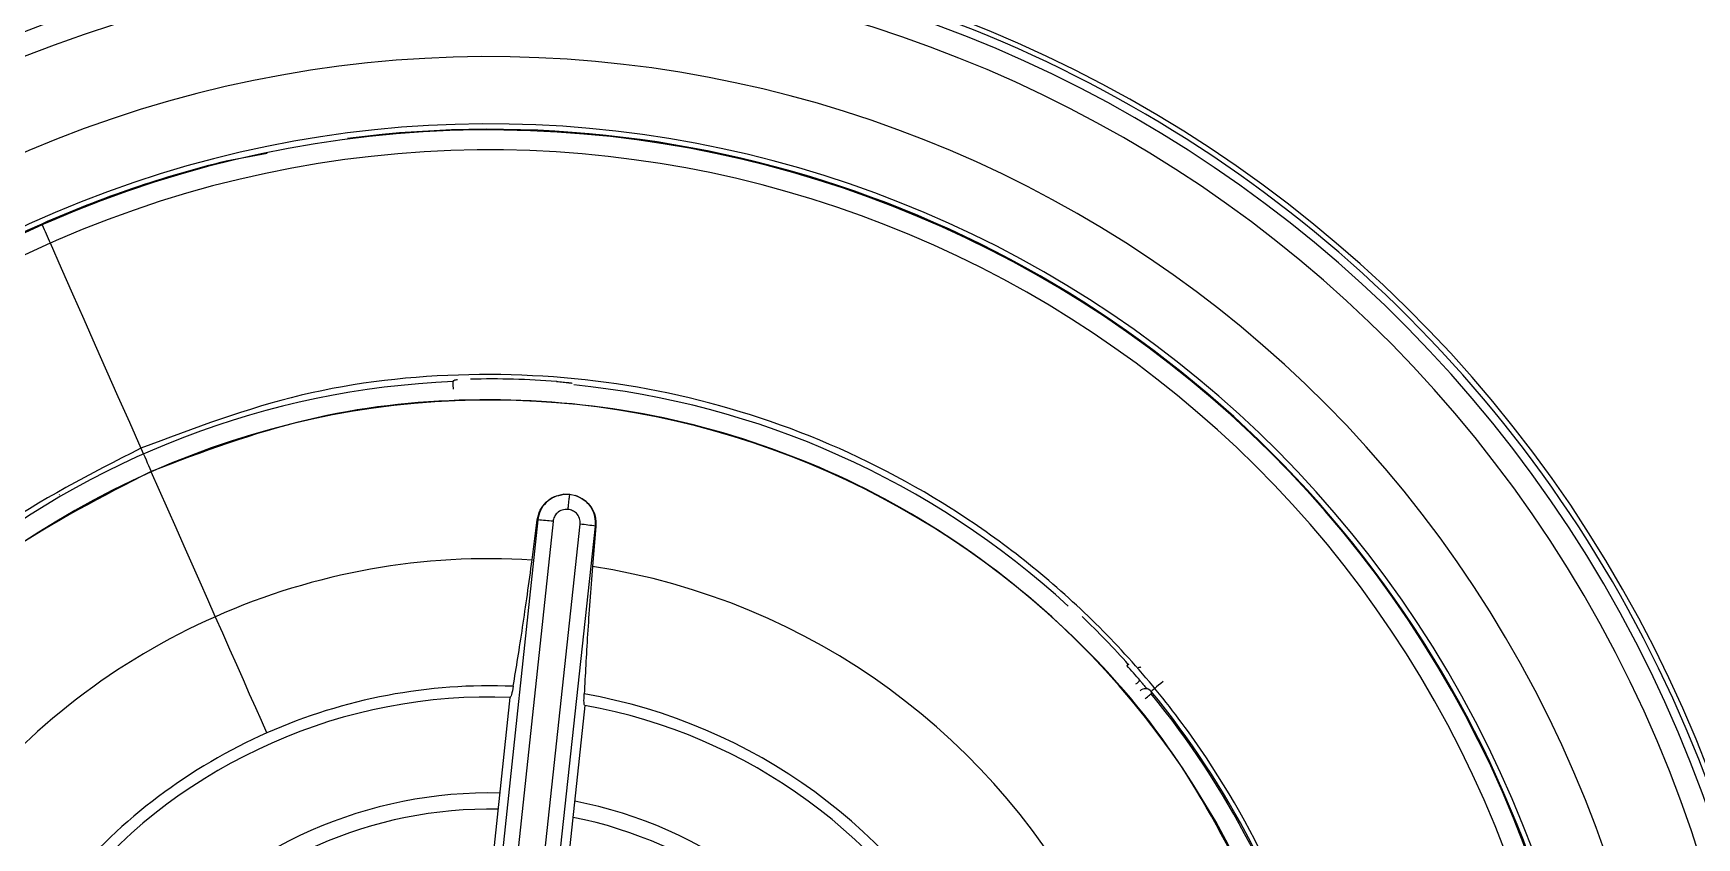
# Model space of a CAD drawing. Extents: x 939 to 1039, y 781 to 934.
# Drawn here: x 953.575 to 954.85, y 854.284 to 854.901 of the extents above; entities that cross this region are included whole.
import ezdxf

# ---------------------------------------------------------------- set-up
doc = ezdxf.new("R2010")
doc.units = 0
doc.header["$MEASUREMENT"] = 0
doc.layers.add('1', color=4, linetype='Continuous')

# ---------------------------------------------------------------- blocks, each defined once
blk = doc.blocks.new('Envoy')
at = {"layer": '1', "color": 3, "linetype": 'Continuous', "lineweight": 25}
for p, q in [((15.0692, 55.6284), (15.1006, 55.6342)), ((14.9278, 55.5801), (14.9281, 55.5794)), ((14.9415, 55.3725), (14.9413, 55.3727)), ((15.328, 55.3729), (15.3325, 55.3729)), ((15.3325, 55.3729), (15.337, 55.3719)), ((15.308, 55.3533), (15.2625, 54.9257)), ((15.3198, 55.3522), (15.2743, 54.9246)), ((15.2943, 54.9225), (15.3406, 55.35)), ((15.3037, 55.3227), (15.3077, 55.3533)), ((15.306, 54.921), (15.3523, 55.3485)), ((15.308, 55.3533), (15.3077, 55.3533)), ((15.3526, 55.3485), (15.35, 55.3176)), ((15.3526, 55.3485), (15.3523, 55.3485)), ((15.761, 55.2425), (15.7609, 55.2424)), ((15.7687, 55.24), (15.7688, 55.2401)), ((15.2605, 54.9708), (15.287, 55.2173)), ((15.3441, 55.2111), (15.3175, 54.9645))]:
    blk.add_line(p, q, dxfattribs=at)
at = {"layer": '1', "color": 3, "linetype": 'Continuous', "lineweight": 25, "flags": 128}
for points in [[(14.9342, 55.5655), (14.9428, 55.5461), (14.9515, 55.5266), (14.9601, 55.507), (14.9688, 55.4873), (14.9775, 55.4676), (14.9863, 55.4479), (14.9951, 55.4281), (15.0038, 55.4082)], [(15.2431, 55.4594), (15.2438, 55.4601), (15.2444, 55.4606)], [(15.2434, 55.4535), (15.2434, 55.4546), (15.2433, 55.4557), (15.2433, 55.4567), (15.2432, 55.4576), (15.2432, 55.4583), (15.2432, 55.4589), (15.2432, 55.4592), (15.2431, 55.4594)], [(15.0609, 55.2792), (15.0551, 55.2923), (15.0492, 55.3057), (15.0432, 55.3194), (15.037, 55.3332), (15.0308, 55.3473), (15.0245, 55.3615), (15.0182, 55.3758), (15.0118, 55.3902)], [(15.1004, 55.1902), (15.0962, 55.1995), (15.0919, 55.2093), (15.0872, 55.2198), (15.0824, 55.2308), (15.0773, 55.2422), (15.072, 55.2541), (15.0666, 55.2665), (15.0609, 55.2792)], [(15.7701, 55.2406), (15.7701, 55.2406), (15.7688, 55.2401)], [(15.7736, 55.2164), (15.7744, 55.2171), (15.7753, 55.2178), (15.7761, 55.2185), (15.7768, 55.219), (15.7773, 55.2195), (15.7778, 55.2198), (15.778, 55.2201), (15.7781, 55.2201)], [(15.7782, 55.2219), (15.7782, 55.2209), (15.7781, 55.2201)], [(15.7873, 55.2294), (15.7856, 55.228), (15.7839, 55.2266), (15.7823, 55.2253), (15.7809, 55.2242), (15.7798, 55.2232), (15.779, 55.2225), (15.7784, 55.2221), (15.7782, 55.2219)]]:
    blk.add_lwpolyline(points, dxfattribs=at)
at = {"layer": '1', "color": 3, "linetype": 'Continuous', "lineweight": 25}
for centre, radius, start, end in [((15.2712, 54.8042), 0.9961, 27.4071, 117.4071), ((15.2712, 54.8042), 0.9895, 297.4071, 117.4071), ((15.2712, 54.8042), 1, 293.8743, 113.8743), ((15.2712, 54.8042), 0.972, 297.4071, 117.4071), ((15.2712, 54.8042), 1, 113.8743, 293.8743), ((15.2712, 54.8042), 0.9039, 297.7507, 117.4071), ((15.2712, 54.8042), 0.9895, 117.4071, 297.4071), ((15.2712, 54.8042), 0.972, 117.4071, 297.4071), ((15.2712, 54.8042), 0.8524, 297.7507, 117.4071), ((15.2712, 54.8042), 0.8484, 343.7663, 97.3824), ((15.2712, 54.8042), 0.8477, 293.8743, 113.5195), ((15.2712, 54.8042), 0.8484, 103.7663, 113.8743), ((15.2712, 54.8042), 0.8324, 293.8743, 113.5195), ((15.2712, 54.8042), 0.9039, 117.7507, 297.4071), ((15.2712, 54.8042), 0.8484, 113.8743, 217.3824), ((15.2712, 54.8042), 0.8477, 113.8743, 293.5195), ((15.2712, 54.8042), 0.8477, 113.5195, 113.8743), ((28.2715, 61.4782), 14.5891, 203.84913, 203.90885), ((15.2712, 54.8042), 0.8324, 113.8743, 293.5195), ((15.2712, 54.8042), 0.8324, 113.5195, 113.8743), ((15.2712, 54.8042), 0.8524, 117.7507, 297.4071), ((15.2712, 54.8042), 0.6571, 85.5197, 91.2938), ((15.2712, 54.8042), 0.6557, 92.4486, 129.3648), ((15.2712, 54.8042), 0.6557, 47.4486, 84.3648), ((15.2712, 54.8042), 0.6408, 23.8743, 113.8743), ((22.0497, 58.516), 7.7008, 203.80162, 203.94566), ((15.2712, 54.8042), 0.6408, 113.8743, 203.8743), ((15.2969, 55.1626), 0.191, 83.1061, 86.6454), ((15.3228, 55.1598), 0.191, 81.1021, 84.6422), ((15.2712, 54.8042), 0.5194, 86.407, 113.8743), ((15.2712, 54.8042), 0.5194, 26.4069, 81.2677), ((15.2712, 54.8042), 0.5194, 113.8743, 141.2678), ((15.2712, 54.8042), 0.6571, 41.8206, 46.2938), ((15.2712, 54.8042), 0.9961, 297.4071, 27.4071), ((15.2712, 54.8042), 0.6557, 40.5197, 41.8573), ((15.2712, 54.8042), 0.422, 87.5485, 113.8743), ((15.2712, 54.8042), 0.422, 27.5486, 80.1091), ((17.7779, 52.8776), 3.0932, 130.4836, 130.5673), ((15.7737, 55.2181), 0.00591, 39.5028, 133.3815), ((15.2712, 54.8042), 0.6557, 15.2992, 39.3648), ((15.2712, 54.8042), 0.6569, 15.1728, 39.4794), ((15.2712, 54.8042), 0.4134, 87.8113, 139.8448), ((15.2712, 54.8042), 0.4134, 27.8154, 79.8448), ((15.2712, 54.8042), 0.422, 113.8743, 140.1091), ((15.2712, 54.8042), 0.3399, 88.6629, 138.9132), ((15.2712, 54.8042), 0.3275, 88.8451, 138.7201), ((15.2712, 54.8042), 0.3399, 28.6629, 78.9327), ((15.2712, 54.8042), 0.3275, 28.8451, 78.7461)]:
    blk.add_arc(centre, radius, start, end, dxfattribs=at)
for points, knots in [([(15.8898, 56.3014), (15.9538, 56.2726), (16.0821, 56.215), (16.2583, 56.0981), (16.419, 55.9613), (16.5597, 55.8042), (16.6806, 55.6311), (16.741, 55.5044), (16.7711, 55.4411)], [0, 0, 0, 0, 0.1665169, 0.333794, 0.5003962, 0.6668511, 0.8335413, 1, 1, 1, 1]), ([(15.5385, 54.2003), (15.577, 54.22), (15.6541, 54.2595), (15.7522, 54.3459), (15.8326, 54.4482), (15.8912, 54.5647), (15.9261, 54.6902), (15.9357, 54.8202), (15.9198, 54.9495), (15.879, 55.0733), (15.8149, 55.1867), (15.7298, 55.2854), (15.6271, 55.3657), (15.5108, 55.4243), (15.3851, 55.4592), (15.2553, 55.4685), (15.1254, 55.454), (15.0444, 55.4235), (15.0038, 55.4082)], [0, 0, 0, 0, 0.0625, 0.125, 0.1875, 0.25, 0.3125, 0.375, 0.4375, 0.5, 0.5625, 0.625, 0.6875, 0.75, 0.8125, 0.875001, 0.9375, 1, 1, 1, 1]), ([(15.2444, 55.4606), (15.2445, 55.4607), (15.2447, 55.4607), (15.2462, 55.4608), (15.2465, 55.4608)], [0, 0, 0, 0, 0.748506, 1, 1, 1, 1]), ([(15.3225, 55.4594), (15.3242, 55.4592), (15.3275, 55.4589), (15.331, 55.4586), (15.3321, 55.4584), (15.3323, 55.4584)], [0, 0, 0, 0, 0.428646, 0.875246, 1, 1, 1, 1]), ([(15.3323, 55.4584), (15.3328, 55.4584), (15.3341, 55.4582), (15.3343, 55.4581), (15.3344, 55.4581)], [0, 0, 0, 0, 0.403083, 1, 1, 1, 1]), ([(15.8574, 55.0637), (15.8383, 55.1011), (15.7999, 55.1759), (15.7161, 55.2712), (15.6168, 55.3492), (15.5037, 55.4061), (15.3818, 55.44), (15.2558, 55.449), (15.1297, 55.4349), (15.051, 55.4053), (15.0117, 55.3905)], [0, 0, 0, 0, 0.125, 0.25, 0.375, 0.499999, 0.624999, 0.750001, 0.875001, 1, 1, 1, 1]), ([(15.0038, 55.4082), (14.9653, 55.3885), (14.8882, 55.349), (14.7901, 55.2626), (14.7097, 55.1603), (14.6511, 55.0438), (14.6163, 54.9183), (14.6066, 54.7883), (14.6225, 54.659), (14.6633, 54.5352), (14.7275, 54.4218), (14.8125, 54.323), (14.9152, 54.2428), (15.0316, 54.1842), (15.1572, 54.1493), (15.287, 54.14), (15.4169, 54.1545), (15.498, 54.185), (15.5385, 54.2003)], [0, 0, 0, 0, 0.062501, 0.125, 0.187501, 0.25, 0.3125, 0.375, 0.4375, 0.500001, 0.5625, 0.625, 0.6875, 0.75, 0.8125, 0.875001, 0.9375, 1, 1, 1, 1]), ([(15.0117, 55.3905), (14.9743, 55.3713), (14.8995, 55.333), (14.8042, 55.2492), (14.7262, 55.1498), (14.6693, 55.0368), (14.6354, 54.9149), (14.6264, 54.7889), (14.6405, 54.6628), (14.6701, 54.5841), (14.6849, 54.5448)], [0, 0, 0, 0, 0.124999, 0.25, 0.375, 0.5, 0.625, 0.75, 0.875, 1, 1, 1, 1]), ([(15.3077, 55.3533), (15.3083, 55.3558), (15.3094, 55.3608), (15.3142, 55.367), (15.3205, 55.3715), (15.3255, 55.3724), (15.328, 55.3729)], [0, 0, 0, 0, 0.2594944, 0.5134991, 0.760791, 1, 1, 1, 1]), ([(15.328, 55.3729), (15.3255, 55.3724), (15.3205, 55.3715), (15.3142, 55.3669), (15.3096, 55.3607), (15.3086, 55.3557), (15.308, 55.3533)], [0, 0, 0, 0, 0.249984, 0.500027, 0.750035, 1, 1, 1, 1]), ([(15.3313, 55.3614), (15.3314, 55.3623), (15.3316, 55.3646), (15.3319, 55.3674), (15.3322, 55.3697), (15.3324, 55.3713), (15.3325, 55.3725), (15.3325, 55.3727), (15.3325, 55.3729)], [0, 0, 0, 0, 0.1641904, 0.3920369, 0.5297549, 0.6801116, 0.8387138, 1, 1, 1, 1]), ([(15.3523, 55.3485), (15.3523, 55.351), (15.3524, 55.3561), (15.3492, 55.3632), (15.344, 55.3689), (15.3393, 55.3709), (15.337, 55.3719)], [0, 0, 0, 0, 0.249957, 0.499961, 0.74998, 1, 1, 1, 1]), ([(15.337, 55.3719), (15.3393, 55.3709), (15.344, 55.3689), (15.3493, 55.3632), (15.3526, 55.3561), (15.3526, 55.3511), (15.3526, 55.3485)], [0, 0, 0, 0, 0.2432451, 0.488304, 0.7390909, 1, 1, 1, 1]), ([(15.3313, 55.3614), (15.3297, 55.3613), (15.3267, 55.3613), (15.3229, 55.3589), (15.3205, 55.3557), (15.32, 55.3534), (15.3198, 55.3522)], [0, 0, 0, 0, 0.2808759, 0.5602979, 0.7805976, 1, 1, 1, 1]), ([(15.3406, 55.35), (15.3406, 55.3515), (15.3405, 55.3546), (15.338, 55.3583), (15.3348, 55.3606), (15.3325, 55.3611), (15.3313, 55.3614)], [0, 0, 0, 0, 0.282446, 0.561966, 0.778081, 1, 1, 1, 1]), ([(15.2892, 55.2259), (15.2916, 55.2402), (15.2962, 55.2682), (15.3013, 55.3048), (15.3037, 55.3227)], [0, 0, 0, 0, 0.512281, 1, 1, 1, 1]), ([(15.35, 55.3176), (15.3486, 55.2997), (15.3458, 55.2629), (15.3444, 55.2345), (15.3437, 55.22)], [0, 0, 0, 0, 0.4872029, 1, 1, 1, 1]), ([(15.7609, 55.2424), (15.7608, 55.2424), (15.7606, 55.2423), (15.7599, 55.2419), (15.7596, 55.2418)], [0, 0, 0, 0, 0.5944911, 1, 1, 1, 1]), ([(15.7702, 55.2407), (15.7701, 55.2405), (15.7695, 55.2402), (15.7688, 55.2401), (15.7683, 55.2399)], [0, 0, 0, 0, 0.305234, 1, 1, 1, 1]), ([(15.2892, 55.2259), (15.2888, 55.2234), (15.2879, 55.2185), (15.2873, 55.2177), (15.287, 55.2173)], [0, 0, 0, 0, 0.499985, 1, 1, 1, 1]), ([(15.344, 55.2111), (15.3438, 55.2116), (15.3433, 55.2125), (15.3435, 55.2175), (15.3437, 55.22)], [0, 0, 0, 0, 0.500005, 1, 1, 1, 1]), ([(15.7696, 55.2303), (15.7702, 55.2296), (15.7715, 55.2279), (15.7732, 55.2258), (15.7746, 55.2245), (15.7754, 55.224), (15.7761, 55.2236), (15.7771, 55.2231), (15.7777, 55.2224), (15.7782, 55.2219)], [0, 0, 0, 0, 0.187176, 0.440797, 0.645902, 0.755722, 0.804991, 0.860482, 1, 1, 1, 1]), ([(15.7782, 55.2219), (15.7782, 55.2219), (15.7782, 55.2219), (15.7782, 55.2219), (15.7782, 55.2219)], [0, 0, 0, 0, 0.560873, 1, 1, 1, 1]), ([(14.866, 55.1292), (14.8808, 55.1191), (14.9113, 55.0982), (14.9351, 55.0828), (14.9474, 55.0749)], [0, 0, 0, 0, 0.487212, 1, 1, 1, 1])]:
    blk.add_open_spline(points, degree=3, knots=knots, dxfattribs=at)

msp = doc.modelspace()

# ---------------------------------------------------------------- block references
at = {"layer": '1'}
msp.add_blockref('Envoy', (938.6538, 799.1744), dxfattribs=at)

doc.saveas('drawing.dxf')
